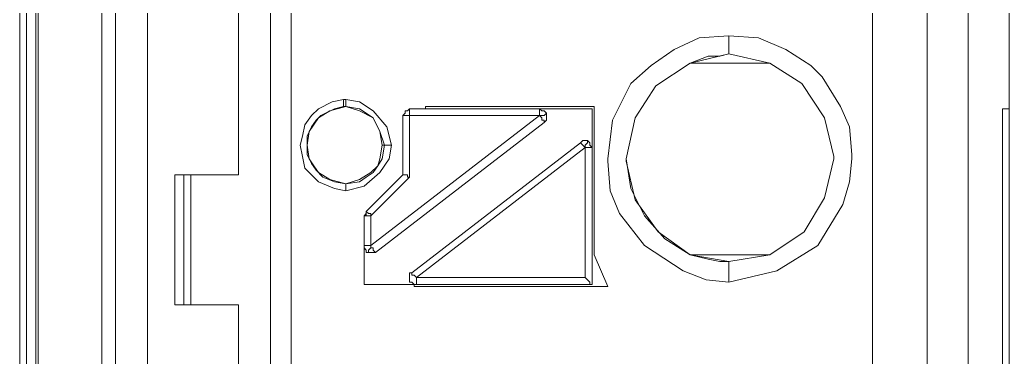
# Model space of a CAD drawing. Header units: centimetres. Extents: x -12.5 to 12.5, y -6.1 to 6.1.
# Drawn here: x -10.485 to -8.954, y 1.812 to 2.333 of the extents above; entities that cross this region are included whole.
import ezdxf

# ---------------------------------------------------------------- set-up
doc = ezdxf.new("R2010")
doc.units = ezdxf.units.CM
doc.header["$MEASUREMENT"] = 0
doc.layers.add('Camada 1', color=7, linetype='Continuous')

msp = doc.modelspace()

# ---------------------------------------------------------------- linework, layer by layer
at = {"layer": 'Camada 1', "lineweight": 9}
for points in [[(-10.48517, -3.75892), (-10.48517, -3.75892), (-10.48517, 3.74466), (-10.48517, 3.74466)], [(-10.47459, 3.72349), (-10.47459, 3.72349), (-10.47459, -3.73776), (-10.47459, -3.73776)], [(-10.45695, 3.66705), (-10.45695, 3.66705), (-10.45695, -3.68131), (-10.45695, -3.68131)], [(-10.35817, 3.66705), (-10.35817, 3.66705), (-10.35817, -3.68131), (-10.35817, -3.68131)], [(-10.337, -3.66015), (-10.337, -3.66015), (-10.337, 3.64588), (-10.337, 3.64588)], [(-10.28762, 3.64588), (-10.28762, 3.64588), (-10.28762, -3.66015), (-10.28762, -3.66015)], [(-10.1465, 2.94385), (-10.1465, 2.94385), (-10.1465, 2.09366), (-10.1465, 2.09366)], [(-10.1465, 2.94385), (-10.1465, 2.94385), (-10.1465, 2.18891), (-10.1465, 2.18891)], [(-8.95412, -0.22762), (-8.95412, -0.22762), (-8.95412, 2.94385), (-8.95412, 2.94385)], [(-8.95412, -0.22762), (-8.95412, -0.22762), (-8.95412, 2.94385), (-8.95412, 2.94385)], [(-9.16578, 2.91916), (-9.16578, 2.91916), (-9.16578, -0.21703), (-9.16578, -0.21703)], [(-10.46048, 2.44291), (-10.46048, 2.44291), (-10.46048, 1.54333), (-10.46048, 1.54333)], [(-10.09712, 2.41822), (-10.09712, 2.41822), (-10.09712, -0.21703), (-10.09712, -0.21703)], [(-10.06537, -0.21703), (-10.06537, -0.21703), (-10.06537, 2.41822), (-10.06537, 2.41822)], [(-9.08112, 2.41822), (-9.08112, 2.41822), (-9.08112, 1.9208), (-9.08112, 1.9208)], [(-9.01762, 2.41822), (-9.01762, 2.41822), (-9.01762, -0.21703), (-9.01762, -0.21703)], [(-9.01762, 2.01958), (-9.01762, 2.01958), (-9.01762, 2.41822), (-9.01762, 2.41822)], [(-9.32453, 2.26652), (-9.32453, 2.26652), (-9.448, 2.26652), (-9.448, 2.26652)], [(-9.98423, 2.19949), (-9.98423, 2.19949), (-9.9807, 2.19949), (-9.9807, 2.19949)], [(-9.88192, 2.19597), (-9.88192, 2.19597), (-9.88192, 2.19244), (-9.88192, 2.19244)], [(-9.68084, 2.19597), (-9.68084, 2.19597), (-9.88192, 2.19597), (-9.88192, 2.19597)], [(-9.59617, 2.19949), (-9.59617, 2.19949), (-9.85723, 2.19949), (-9.85723, 2.19949)], [(-9.85723, 2.19949), (-9.85723, 2.19949), (-9.85723, 2.19597), (-9.85723, 2.19597)], [(-9.85723, 2.19949), (-9.85723, 2.19949), (-9.85723, 2.19597), (-9.85723, 2.19597)], [(-9.68084, 2.19597), (-9.68084, 2.19597), (-9.5997, 2.19597), (-9.5997, 2.19597)], [(-9.5997, 2.19597), (-9.5997, 2.19597), (-9.5997, 2.13599), (-9.5997, 2.13599)], [(-9.5997, 2.19597), (-9.5997, 2.19597), (-9.5997, 1.92433), (-9.5997, 1.92433)], [(-9.59617, 1.97019), (-9.59617, 1.97019), (-9.59617, 2.19949), (-9.59617, 2.19949)], [(-8.9647, 2.19597), (-8.9647, 2.19597), (-8.95412, 2.19597), (-8.95412, 2.19597)], [(-8.9647, 1.66327), (-8.9647, 1.66327), (-8.9647, 2.19597), (-8.9647, 2.19597)], [(-10.1465, 2.18891), (-10.1465, 2.18891), (-10.1465, 2.09366), (-10.1465, 2.09366)], [(-9.68084, 2.18538), (-9.68084, 2.18538), (-9.94189, 1.9843), (-9.94189, 1.9843)], [(-9.93484, 1.97372), (-9.93484, 1.97372), (-9.67378, 2.1748), (-9.67378, 2.1748)], [(-9.93484, 1.97372), (-9.93484, 1.97372), (-9.67378, 2.1748), (-9.67378, 2.1748)], [(-9.8925, 2.18538), (-9.8925, 2.18538), (-9.8925, 2.09366), (-9.8925, 2.09366)], [(-9.88192, 2.09013), (-9.88192, 2.09013), (-9.88192, 2.18538), (-9.88192, 2.18538)], [(-9.88192, 2.18538), (-9.88192, 2.18538), (-9.68084, 2.18538), (-9.68084, 2.18538)], [(-9.92425, 2.13952), (-9.92425, 2.13952), (-9.92073, 2.13952), (-9.92073, 2.13952)], [(-9.61734, 2.14305), (-9.61734, 2.14305), (-9.87839, 1.94197), (-9.87839, 1.94197)], [(-9.87134, 1.93491), (-9.87134, 1.93491), (-9.61028, 2.13599), (-9.61028, 2.13599)], [(-9.61028, 2.13599), (-9.61028, 2.13599), (-9.61028, 1.93491), (-9.61028, 1.93491)], [(-9.5997, 2.13599), (-9.5997, 2.13599), (-9.5997, 1.92433), (-9.5997, 1.92433)], [(-9.54678, 2.11483), (-9.54678, 2.11483), (-9.54678, 2.11836), (-9.54678, 2.11836)], [(-9.22575, 2.12188), (-9.22575, 2.12188), (-9.22575, 2.11836), (-9.22575, 2.11836)], [(-10.1465, 2.09366), (-10.1465, 2.09366), (-10.24528, 2.09366), (-10.24528, 2.09366)], [(-10.24528, 1.89258), (-10.24528, 1.89258), (-10.24528, 2.09366), (-10.24528, 2.09366)], [(-10.23117, 1.89258), (-10.23117, 1.89258), (-10.23117, 2.09366), (-10.23117, 2.09366)], [(-10.22059, 1.89258), (-10.22059, 1.89258), (-10.22059, 2.09366), (-10.22059, 2.09366)], [(-9.8925, 2.09366), (-9.8925, 2.09366), (-9.94895, 2.03722), (-9.94895, 2.03722)], [(-9.94189, 2.03016), (-9.94189, 2.03016), (-9.88192, 2.09013), (-9.88192, 2.09013)], [(-9.95248, 2.03016), (-9.95248, 2.03016), (-9.95248, 1.9843), (-9.95248, 1.9843)], [(-9.94189, 1.9843), (-9.94189, 1.9843), (-9.94189, 2.03016), (-9.94189, 2.03016)], [(-9.95248, 1.92433), (-9.95248, 1.92433), (-9.95248, 1.9843), (-9.95248, 1.9843)], [(-9.575, 1.9208), (-9.575, 1.9208), (-9.59617, 1.97019), (-9.59617, 1.97019)], [(-9.448, 1.97019), (-9.448, 1.97019), (-9.32453, 1.97019), (-9.32453, 1.97019)], [(-9.88192, 1.93138), (-9.88192, 1.93138), (-9.88192, 1.93491), (-9.88192, 1.93491)], [(-9.61028, 1.93491), (-9.61028, 1.93491), (-9.87134, 1.93491), (-9.87134, 1.93491)], [(-9.87134, 1.92433), (-9.87134, 1.92433), (-9.95248, 1.92433), (-9.95248, 1.92433)], [(-9.87487, 1.92433), (-9.87487, 1.92433), (-9.87487, 1.9208), (-9.87487, 1.9208)], [(-9.87487, 1.92433), (-9.87487, 1.92433), (-9.87487, 1.9208), (-9.87487, 1.9208)], [(-9.87487, 1.9208), (-9.87487, 1.9208), (-9.575, 1.9208), (-9.575, 1.9208)], [(-9.5997, 1.92433), (-9.5997, 1.92433), (-9.87134, 1.92433), (-9.87134, 1.92433)], [(-9.08112, 1.9208), (-9.08112, 1.9208), (-9.08112, 1.41986), (-9.08112, 1.41986)], [(-9.01762, 1.51863), (-9.01762, 1.51863), (-9.01762, 1.9208), (-9.01762, 1.9208)], [(-10.1465, 1.89258), (-10.1465, 1.89258), (-10.24528, 1.89258), (-10.24528, 1.89258)], [(-10.1465, 1.89258), (-10.1465, 1.89258), (-10.1465, -0.22762), (-10.1465, -0.22762)], [(-10.1465, 1.89258), (-10.1465, 1.89258), (-10.1465, 1.80438), (-10.1465, 1.80438)]]:
    msp.add_open_spline(points, degree=3, dxfattribs=at)
for points, knots in [([(-9.38803, 2.30885), (-9.38803, 2.30885), (-9.43389, 2.30533), (-9.43389, 2.30533), (-9.43389, 2.30533), (-9.4727, 2.28769), (-9.4727, 2.28769), (-9.4727, 2.28769), (-9.50798, 2.26299), (-9.50798, 2.26299), (-9.50798, 2.26299), (-9.53973, 2.23477), (-9.53973, 2.23477), (-9.53973, 2.23477), (-9.56795, 2.17833), (-9.56795, 2.17833), (-9.56795, 2.17833), (-9.575, 2.11836), (-9.575, 2.11836)], [0, 0, 0, 0, 0.1666667, 0.1666667, 0.1666667, 0.3333333, 0.3333333, 0.3333333, 0.5, 0.5, 0.5, 0.6666667, 0.6666667, 0.6666667, 0.8333333, 0.8333333, 0.8333333, 1, 1, 1, 1]), ([(-9.19753, 2.12541), (-9.19753, 2.12541), (-9.20106, 2.16774), (-9.20106, 2.16774), (-9.20106, 2.16774), (-9.21517, 2.19949), (-9.21517, 2.19949), (-9.21517, 2.19949), (-9.24339, 2.24535), (-9.24339, 2.24535), (-9.24339, 2.24535), (-9.26103, 2.26299), (-9.26103, 2.26299), (-9.26103, 2.26299), (-9.29984, 2.28769), (-9.29984, 2.28769), (-9.29984, 2.28769), (-9.34217, 2.30533), (-9.34217, 2.30533), (-9.34217, 2.30533), (-9.38803, 2.30885), (-9.38803, 2.30885)], [0, 0, 0, 0, 0.1428571, 0.1428571, 0.1428571, 0.2857143, 0.2857143, 0.2857143, 0.4285714, 0.4285714, 0.4285714, 0.5714286, 0.5714286, 0.5714286, 0.7142857, 0.7142857, 0.7142857, 0.8571429, 0.8571429, 0.8571429, 1, 1, 1, 1]), ([(-9.38803, 2.30885), (-9.38803, 2.30885), (-9.38803, 2.30533), (-9.38803, 2.30533), (-9.38803, 2.30533), (-9.38803, 2.29827), (-9.38803, 2.29827), (-9.38803, 2.29827), (-9.38803, 2.29122), (-9.38803, 2.29122), (-9.38803, 2.29122), (-9.38803, 2.28769), (-9.38803, 2.28769), (-9.38803, 2.28769), (-9.38803, 2.28416), (-9.38803, 2.28416), (-9.38803, 2.28416), (-9.38803, 2.28063), (-9.38803, 2.28063)], [0, 0, 0, 0, 0.1666667, 0.1666667, 0.1666667, 0.3333333, 0.3333333, 0.3333333, 0.5, 0.5, 0.5, 0.6666667, 0.6666667, 0.6666667, 0.8333333, 0.8333333, 0.8333333, 1, 1, 1, 1]), ([(-9.54678, 2.11836), (-9.54678, 2.11836), (-9.53267, 2.18186), (-9.53267, 2.18186), (-9.53267, 2.18186), (-9.50092, 2.23124), (-9.50092, 2.23124), (-9.50092, 2.23124), (-9.448, 2.26652), (-9.448, 2.26652), (-9.448, 2.26652), (-9.38803, 2.28063), (-9.38803, 2.28063)], [0, 0, 0, 0, 0.25, 0.25, 0.25, 0.5, 0.5, 0.5, 0.75, 0.75, 0.75, 1, 1, 1, 1]), ([(-9.38803, 2.28063), (-9.38803, 2.28063), (-9.40214, 2.27711), (-9.40214, 2.27711), (-9.40214, 2.27711), (-9.41978, 2.27711), (-9.41978, 2.27711), (-9.41978, 2.27711), (-9.448, 2.26652), (-9.448, 2.26652)], [0, 0, 0, 0, 0.3333333, 0.3333333, 0.3333333, 0.6666667, 0.6666667, 0.6666667, 1, 1, 1, 1]), ([(-9.38803, 2.28063), (-9.38803, 2.28063), (-9.32453, 2.26652), (-9.32453, 2.26652), (-9.32453, 2.26652), (-9.27514, 2.23477), (-9.27514, 2.23477), (-9.27514, 2.23477), (-9.23987, 2.18186), (-9.23987, 2.18186), (-9.23987, 2.18186), (-9.22575, 2.12188), (-9.22575, 2.12188)], [0, 0, 0, 0, 0.25, 0.25, 0.25, 0.5, 0.5, 0.5, 0.75, 0.75, 0.75, 1, 1, 1, 1]), ([(-9.98423, 2.21008), (-9.98423, 2.21008), (-10.00187, 2.20655), (-10.00187, 2.20655), (-10.00187, 2.20655), (-10.02303, 2.19597), (-10.02303, 2.19597), (-10.02303, 2.19597), (-10.03362, 2.18538), (-10.03362, 2.18538), (-10.03362, 2.18538), (-10.0442, 2.17127), (-10.0442, 2.17127), (-10.0442, 2.17127), (-10.04773, 2.15363), (-10.04773, 2.15363), (-10.04773, 2.15363), (-10.05125, 2.13952), (-10.05125, 2.13952), (-10.05125, 2.13952), (-10.04773, 2.12188), (-10.04773, 2.12188), (-10.04773, 2.12188), (-10.0442, 2.10424), (-10.0442, 2.10424), (-10.0442, 2.10424), (-10.03362, 2.09366), (-10.03362, 2.09366), (-10.03362, 2.09366), (-10.02303, 2.08308), (-10.02303, 2.08308), (-10.02303, 2.08308), (-9.99834, 2.07249), (-9.99834, 2.07249), (-9.99834, 2.07249), (-9.9807, 2.06897), (-9.9807, 2.06897)], [0, 0, 0, 0, 0.0833333, 0.0833333, 0.0833333, 0.1666667, 0.1666667, 0.1666667, 0.25, 0.25, 0.25, 0.3333333, 0.3333333, 0.3333333, 0.4166667, 0.4166667, 0.4166667, 0.5, 0.5, 0.5, 0.5833333, 0.5833333, 0.5833333, 0.6666667, 0.6666667, 0.6666667, 0.75, 0.75, 0.75, 0.8333333, 0.8333333, 0.8333333, 0.9166667, 0.9166667, 0.9166667, 1, 1, 1, 1]), ([(-9.98423, 2.19949), (-9.98423, 2.19949), (-9.98423, 2.19949), (-9.98423, 2.19949), (-9.98423, 2.19949), (-9.98423, 2.20302), (-9.98423, 2.20302), (-9.98423, 2.20302), (-9.98423, 2.20655), (-9.98423, 2.20655), (-9.98423, 2.20655), (-9.98423, 2.21008), (-9.98423, 2.21008)], [0, 0, 0, 0, 0.25, 0.25, 0.25, 0.5, 0.5, 0.5, 0.75, 0.75, 0.75, 1, 1, 1, 1]), ([(-9.9807, 2.21008), (-9.9807, 2.21008), (-9.9807, 2.21008), (-9.9807, 2.21008), (-9.9807, 2.21008), (-9.98423, 2.21008), (-9.98423, 2.21008)], [0, 0, 0, 0, 0.5, 0.5, 0.5, 1, 1, 1, 1]), ([(-9.91014, 2.13952), (-9.91014, 2.13952), (-9.9172, 2.16774), (-9.9172, 2.16774), (-9.9172, 2.16774), (-9.93837, 2.19244), (-9.93837, 2.19244), (-9.93837, 2.19244), (-9.95953, 2.20655), (-9.95953, 2.20655), (-9.95953, 2.20655), (-9.9807, 2.21008), (-9.9807, 2.21008)], [0, 0, 0, 0, 0.25, 0.25, 0.25, 0.5, 0.5, 0.5, 0.75, 0.75, 0.75, 1, 1, 1, 1]), ([(-9.9807, 2.21008), (-9.9807, 2.21008), (-9.9807, 2.20655), (-9.9807, 2.20655), (-9.9807, 2.20655), (-9.9807, 2.20302), (-9.9807, 2.20302), (-9.9807, 2.20302), (-9.9807, 2.19949), (-9.9807, 2.19949)], [0, 0, 0, 0, 0.3333333, 0.3333333, 0.3333333, 0.6666667, 0.6666667, 0.6666667, 1, 1, 1, 1]), ([(-10.04067, 2.13952), (-10.04067, 2.13952), (-10.04067, 2.15363), (-10.04067, 2.15363), (-10.04067, 2.15363), (-10.03362, 2.16774), (-10.03362, 2.16774), (-10.03362, 2.16774), (-10.02656, 2.17833), (-10.02656, 2.17833), (-10.02656, 2.17833), (-10.0195, 2.18538), (-10.0195, 2.18538), (-10.0195, 2.18538), (-9.99834, 2.19597), (-9.99834, 2.19597), (-9.99834, 2.19597), (-9.98423, 2.19949), (-9.98423, 2.19949)], [0, 0, 0, 0, 0.1666667, 0.1666667, 0.1666667, 0.3333333, 0.3333333, 0.3333333, 0.5, 0.5, 0.5, 0.6666667, 0.6666667, 0.6666667, 0.8333333, 0.8333333, 0.8333333, 1, 1, 1, 1]), ([(-9.9807, 2.19949), (-9.9807, 2.19949), (-10.00539, 2.19244), (-10.00539, 2.19244), (-10.00539, 2.19244), (-10.02303, 2.18186), (-10.02303, 2.18186), (-10.02303, 2.18186), (-10.03714, 2.16069), (-10.03714, 2.16069), (-10.03714, 2.16069), (-10.04067, 2.13952), (-10.04067, 2.13952)], [0, 0, 0, 0, 0.25, 0.25, 0.25, 0.5, 0.5, 0.5, 0.75, 0.75, 0.75, 1, 1, 1, 1]), ([(-9.9807, 2.19949), (-9.9807, 2.19949), (-9.95953, 2.19597), (-9.95953, 2.19597), (-9.95953, 2.19597), (-9.93837, 2.18186), (-9.93837, 2.18186), (-9.93837, 2.18186), (-9.92778, 2.16069), (-9.92778, 2.16069), (-9.92778, 2.16069), (-9.92073, 2.13952), (-9.92073, 2.13952)], [0, 0, 0, 0, 0.25, 0.25, 0.25, 0.5, 0.5, 0.5, 0.75, 0.75, 0.75, 1, 1, 1, 1]), ([(-9.92425, 2.13952), (-9.92425, 2.13952), (-9.92778, 2.16069), (-9.92778, 2.16069), (-9.92778, 2.16069), (-9.93837, 2.18186), (-9.93837, 2.18186), (-9.93837, 2.18186), (-9.95953, 2.19244), (-9.95953, 2.19244), (-9.95953, 2.19244), (-9.9807, 2.19949), (-9.9807, 2.19949)], [0, 0, 0, 0, 0.25, 0.25, 0.25, 0.5, 0.5, 0.5, 0.75, 0.75, 0.75, 1, 1, 1, 1]), ([(-9.8925, 2.18538), (-9.8925, 2.18538), (-9.88898, 2.18891), (-9.88898, 2.18891), (-9.88898, 2.18891), (-9.88898, 2.19244), (-9.88898, 2.19244), (-9.88898, 2.19244), (-9.88545, 2.19244), (-9.88545, 2.19244), (-9.88545, 2.19244), (-9.88192, 2.19597), (-9.88192, 2.19597)], [0, 0, 0, 0, 0.25, 0.25, 0.25, 0.5, 0.5, 0.5, 0.75, 0.75, 0.75, 1, 1, 1, 1]), ([(-9.88192, 2.19244), (-9.88192, 2.19244), (-9.88192, 2.18891), (-9.88192, 2.18891), (-9.88192, 2.18891), (-9.88192, 2.18538), (-9.88192, 2.18538)], [0, 0, 0, 0, 0.5, 0.5, 0.5, 1, 1, 1, 1]), ([(-9.68084, 2.18538), (-9.68084, 2.18538), (-9.68084, 2.18891), (-9.68084, 2.18891), (-9.68084, 2.18891), (-9.68084, 2.19244), (-9.68084, 2.19244), (-9.68084, 2.19244), (-9.68084, 2.19597), (-9.68084, 2.19597)], [0, 0, 0, 0, 0.3333333, 0.3333333, 0.3333333, 0.6666667, 0.6666667, 0.6666667, 1, 1, 1, 1]), ([(-9.68084, 2.19597), (-9.68084, 2.19597), (-9.67731, 2.19244), (-9.67731, 2.19244), (-9.67731, 2.19244), (-9.67378, 2.19244), (-9.67378, 2.19244), (-9.67378, 2.19244), (-9.67025, 2.18891), (-9.67025, 2.18891)], [0, 0, 0, 0, 0.3333333, 0.3333333, 0.3333333, 0.6666667, 0.6666667, 0.6666667, 1, 1, 1, 1]), ([(-9.8925, 2.18538), (-9.8925, 2.18538), (-9.88898, 2.18538), (-9.88898, 2.18538), (-9.88898, 2.18538), (-9.88545, 2.18538), (-9.88545, 2.18538), (-9.88545, 2.18538), (-9.88192, 2.18538), (-9.88192, 2.18538)], [0, 0, 0, 0, 0.3333333, 0.3333333, 0.3333333, 0.6666667, 0.6666667, 0.6666667, 1, 1, 1, 1]), ([(-9.67025, 2.18891), (-9.67025, 2.18891), (-9.67025, 2.18891), (-9.67025, 2.18891), (-9.67025, 2.18891), (-9.67378, 2.18538), (-9.67378, 2.18538), (-9.67378, 2.18538), (-9.67731, 2.18538), (-9.67731, 2.18538), (-9.67731, 2.18538), (-9.68084, 2.18538), (-9.68084, 2.18538)], [0, 0, 0, 0, 0.25, 0.25, 0.25, 0.5, 0.5, 0.5, 0.75, 0.75, 0.75, 1, 1, 1, 1]), ([(-9.68084, 2.18538), (-9.68084, 2.18538), (-9.67731, 2.18186), (-9.67731, 2.18186), (-9.67731, 2.18186), (-9.67731, 2.17833), (-9.67731, 2.17833), (-9.67731, 2.17833), (-9.67378, 2.17833), (-9.67378, 2.17833), (-9.67378, 2.17833), (-9.67378, 2.1748), (-9.67378, 2.1748)], [0, 0, 0, 0, 0.25, 0.25, 0.25, 0.5, 0.5, 0.5, 0.75, 0.75, 0.75, 1, 1, 1, 1]), ([(-9.67025, 2.18891), (-9.67025, 2.18891), (-9.67025, 2.18538), (-9.67025, 2.18538), (-9.67025, 2.18538), (-9.67025, 2.18186), (-9.67025, 2.18186), (-9.67025, 2.18186), (-9.67025, 2.17833), (-9.67025, 2.17833), (-9.67025, 2.17833), (-9.67378, 2.1748), (-9.67378, 2.1748)], [0, 0, 0, 0, 0.25, 0.25, 0.25, 0.5, 0.5, 0.5, 0.75, 0.75, 0.75, 1, 1, 1, 1]), ([(-9.61734, 2.14305), (-9.61734, 2.14305), (-9.61381, 2.14658), (-9.61381, 2.14658), (-9.61381, 2.14658), (-9.61028, 2.14658), (-9.61028, 2.14658), (-9.61028, 2.14658), (-9.60675, 2.14658), (-9.60675, 2.14658)], [0, 0, 0, 0, 0.3333333, 0.3333333, 0.3333333, 0.6666667, 0.6666667, 0.6666667, 1, 1, 1, 1]), ([(-9.60675, 2.14658), (-9.60675, 2.14658), (-9.60675, 2.14658), (-9.60675, 2.14658), (-9.60675, 2.14658), (-9.60675, 2.14305), (-9.60675, 2.14305), (-9.60675, 2.14305), (-9.61028, 2.13952), (-9.61028, 2.13952), (-9.61028, 2.13952), (-9.61028, 2.13599), (-9.61028, 2.13599)], [0, 0, 0, 0, 0.25, 0.25, 0.25, 0.5, 0.5, 0.5, 0.75, 0.75, 0.75, 1, 1, 1, 1]), ([(-9.5997, 2.13599), (-9.5997, 2.13599), (-9.60323, 2.13952), (-9.60323, 2.13952), (-9.60323, 2.13952), (-9.60323, 2.14305), (-9.60323, 2.14305), (-9.60323, 2.14305), (-9.60675, 2.14658), (-9.60675, 2.14658), (-9.60675, 2.14658), (-9.61028, 2.14658), (-9.61028, 2.14658)], [0, 0, 0, 0, 0.25, 0.25, 0.25, 0.5, 0.5, 0.5, 0.75, 0.75, 0.75, 1, 1, 1, 1]), ([(-9.60675, 2.14658), (-9.60675, 2.14658), (-9.60323, 2.14305), (-9.60323, 2.14305), (-9.60323, 2.14305), (-9.60323, 2.13952), (-9.60323, 2.13952), (-9.60323, 2.13952), (-9.5997, 2.13599), (-9.5997, 2.13599)], [0, 0, 0, 0, 0.3333333, 0.3333333, 0.3333333, 0.6666667, 0.6666667, 0.6666667, 1, 1, 1, 1]), ([(-9.9807, 2.07955), (-9.9807, 2.07955), (-9.99834, 2.08308), (-9.99834, 2.08308), (-9.99834, 2.08308), (-10.01598, 2.09013), (-10.01598, 2.09013), (-10.01598, 2.09013), (-10.02656, 2.10072), (-10.02656, 2.10072), (-10.02656, 2.10072), (-10.03362, 2.1113), (-10.03362, 2.1113), (-10.03362, 2.1113), (-10.04067, 2.12541), (-10.04067, 2.12541), (-10.04067, 2.12541), (-10.04067, 2.13952), (-10.04067, 2.13952)], [0, 0, 0, 0, 0.1666667, 0.1666667, 0.1666667, 0.3333333, 0.3333333, 0.3333333, 0.5, 0.5, 0.5, 0.6666667, 0.6666667, 0.6666667, 0.8333333, 0.8333333, 0.8333333, 1, 1, 1, 1]), ([(-10.04067, 2.13952), (-10.04067, 2.13952), (-10.03714, 2.11836), (-10.03714, 2.11836), (-10.03714, 2.11836), (-10.03009, 2.10777), (-10.03009, 2.10777), (-10.03009, 2.10777), (-10.02303, 2.09719), (-10.02303, 2.09719), (-10.02303, 2.09719), (-10.00539, 2.0866), (-10.00539, 2.0866), (-10.00539, 2.0866), (-9.9807, 2.07955), (-9.9807, 2.07955), (-9.9807, 2.07955), (-9.95953, 2.0866), (-9.95953, 2.0866), (-9.95953, 2.0866), (-9.94189, 2.09719), (-9.94189, 2.09719), (-9.94189, 2.09719), (-9.93131, 2.10777), (-9.93131, 2.10777), (-9.93131, 2.10777), (-9.92778, 2.11836), (-9.92778, 2.11836), (-9.92778, 2.11836), (-9.92425, 2.13952), (-9.92425, 2.13952)], [0, 0, 0, 0, 0.1, 0.1, 0.1, 0.2, 0.2, 0.2, 0.3, 0.3, 0.3, 0.4, 0.4, 0.4, 0.5, 0.5, 0.5, 0.6, 0.6, 0.6, 0.7, 0.7, 0.7, 0.8, 0.8, 0.8, 0.9, 0.9, 0.9, 1, 1, 1, 1]), ([(-9.9807, 2.06897), (-9.9807, 2.06897), (-9.95248, 2.07602), (-9.95248, 2.07602), (-9.95248, 2.07602), (-9.92778, 2.09719), (-9.92778, 2.09719), (-9.92778, 2.09719), (-9.91367, 2.11836), (-9.91367, 2.11836), (-9.91367, 2.11836), (-9.91014, 2.13952), (-9.91014, 2.13952)], [0, 0, 0, 0, 0.25, 0.25, 0.25, 0.5, 0.5, 0.5, 0.75, 0.75, 0.75, 1, 1, 1, 1]), ([(-9.92073, 2.13952), (-9.92073, 2.13952), (-9.92425, 2.11836), (-9.92425, 2.11836), (-9.92425, 2.11836), (-9.93131, 2.10777), (-9.93131, 2.10777), (-9.93131, 2.10777), (-9.93837, 2.09719), (-9.93837, 2.09719), (-9.93837, 2.09719), (-9.94895, 2.09013), (-9.94895, 2.09013), (-9.94895, 2.09013), (-9.95953, 2.08308), (-9.95953, 2.08308), (-9.95953, 2.08308), (-9.9807, 2.07955), (-9.9807, 2.07955)], [0, 0, 0, 0, 0.1666667, 0.1666667, 0.1666667, 0.3333333, 0.3333333, 0.3333333, 0.5, 0.5, 0.5, 0.6666667, 0.6666667, 0.6666667, 0.8333333, 0.8333333, 0.8333333, 1, 1, 1, 1]), ([(-9.92073, 2.13952), (-9.92073, 2.13952), (-9.92073, 2.13952), (-9.92073, 2.13952), (-9.92073, 2.13952), (-9.9172, 2.13952), (-9.9172, 2.13952), (-9.9172, 2.13952), (-9.91367, 2.13952), (-9.91367, 2.13952), (-9.91367, 2.13952), (-9.91014, 2.13952), (-9.91014, 2.13952)], [0, 0, 0, 0, 0.25, 0.25, 0.25, 0.5, 0.5, 0.5, 0.75, 0.75, 0.75, 1, 1, 1, 1]), ([(-9.61734, 2.14305), (-9.61734, 2.14305), (-9.61734, 2.14305), (-9.61734, 2.14305), (-9.61734, 2.14305), (-9.61381, 2.13952), (-9.61381, 2.13952), (-9.61381, 2.13952), (-9.61028, 2.13599), (-9.61028, 2.13599)], [0, 0, 0, 0, 0.3333333, 0.3333333, 0.3333333, 0.6666667, 0.6666667, 0.6666667, 1, 1, 1, 1]), ([(-9.5997, 2.13599), (-9.5997, 2.13599), (-9.60323, 2.13599), (-9.60323, 2.13599), (-9.60323, 2.13599), (-9.60675, 2.13599), (-9.60675, 2.13599), (-9.60675, 2.13599), (-9.61028, 2.13599), (-9.61028, 2.13599)], [0, 0, 0, 0, 0.3333333, 0.3333333, 0.3333333, 0.6666667, 0.6666667, 0.6666667, 1, 1, 1, 1]), ([(-9.575, 2.11836), (-9.575, 2.11836), (-9.575, 2.11836), (-9.575, 2.11836), (-9.575, 2.11836), (-9.575, 2.11483), (-9.575, 2.11483)], [0, 0, 0, 0, 0.5, 0.5, 0.5, 1, 1, 1, 1]), ([(-9.575, 2.11483), (-9.575, 2.11483), (-9.57148, 2.06897), (-9.57148, 2.06897), (-9.57148, 2.06897), (-9.55737, 2.03369), (-9.55737, 2.03369), (-9.55737, 2.03369), (-9.51856, 1.9843), (-9.51856, 1.9843), (-9.51856, 1.9843), (-9.45859, 1.94549), (-9.45859, 1.94549), (-9.45859, 1.94549), (-9.42331, 1.93138), (-9.42331, 1.93138), (-9.42331, 1.93138), (-9.38803, 1.92785), (-9.38803, 1.92785)], [0, 0, 0, 0, 0.1666667, 0.1666667, 0.1666667, 0.3333333, 0.3333333, 0.3333333, 0.5, 0.5, 0.5, 0.6666667, 0.6666667, 0.6666667, 0.8333333, 0.8333333, 0.8333333, 1, 1, 1, 1]), ([(-9.54678, 2.11836), (-9.54678, 2.11836), (-9.53973, 2.07249), (-9.53973, 2.07249), (-9.53973, 2.07249), (-9.51856, 2.03016), (-9.51856, 2.03016), (-9.51856, 2.03016), (-9.48681, 1.99488), (-9.48681, 1.99488), (-9.48681, 1.99488), (-9.448, 1.97019), (-9.448, 1.97019)], [0, 0, 0, 0, 0.25, 0.25, 0.25, 0.5, 0.5, 0.5, 0.75, 0.75, 0.75, 1, 1, 1, 1]), ([(-9.38803, 1.95961), (-9.38803, 1.95961), (-9.448, 1.97019), (-9.448, 1.97019), (-9.448, 1.97019), (-9.49739, 2.00547), (-9.49739, 2.00547), (-9.49739, 2.00547), (-9.53267, 2.05486), (-9.53267, 2.05486), (-9.53267, 2.05486), (-9.54678, 2.11483), (-9.54678, 2.11483)], [0, 0, 0, 0, 0.25, 0.25, 0.25, 0.5, 0.5, 0.5, 0.75, 0.75, 0.75, 1, 1, 1, 1]), ([(-9.38803, 1.92785), (-9.38803, 1.92785), (-9.31395, 1.94549), (-9.31395, 1.94549), (-9.31395, 1.94549), (-9.25045, 1.9843), (-9.25045, 1.9843), (-9.25045, 1.9843), (-9.21164, 2.0478), (-9.21164, 2.0478), (-9.21164, 2.0478), (-9.20106, 2.08308), (-9.20106, 2.08308), (-9.20106, 2.08308), (-9.19753, 2.11836), (-9.19753, 2.11836)], [0, 0, 0, 0, 0.2, 0.2, 0.2, 0.4, 0.4, 0.4, 0.6, 0.6, 0.6, 0.8, 0.8, 0.8, 1, 1, 1, 1]), ([(-9.22575, 2.11836), (-9.22575, 2.11836), (-9.23987, 2.05838), (-9.23987, 2.05838), (-9.23987, 2.05838), (-9.27162, 2.00547), (-9.27162, 2.00547), (-9.27162, 2.00547), (-9.32453, 1.97019), (-9.32453, 1.97019), (-9.32453, 1.97019), (-9.38803, 1.95961), (-9.38803, 1.95961)], [0, 0, 0, 0, 0.25, 0.25, 0.25, 0.5, 0.5, 0.5, 0.75, 0.75, 0.75, 1, 1, 1, 1]), ([(-9.19753, 2.11836), (-9.19753, 2.11836), (-9.19753, 2.12188), (-9.19753, 2.12188), (-9.19753, 2.12188), (-9.19753, 2.12541), (-9.19753, 2.12541)], [0, 0, 0, 0, 0.5, 0.5, 0.5, 1, 1, 1, 1]), ([(-9.8925, 2.09366), (-9.8925, 2.09366), (-9.8925, 2.09366), (-9.8925, 2.09366), (-9.8925, 2.09366), (-9.88898, 2.09366), (-9.88898, 2.09366), (-9.88898, 2.09366), (-9.88545, 2.09366), (-9.88545, 2.09366), (-9.88545, 2.09366), (-9.88545, 2.09013), (-9.88545, 2.09013), (-9.88545, 2.09013), (-9.88192, 2.09013), (-9.88192, 2.09013)], [0, 0, 0, 0, 0.2, 0.2, 0.2, 0.4, 0.4, 0.4, 0.6, 0.6, 0.6, 0.8, 0.8, 0.8, 1, 1, 1, 1]), ([(-9.9807, 2.07955), (-9.9807, 2.07955), (-9.9807, 2.07955), (-9.9807, 2.07955), (-9.9807, 2.07955), (-9.9807, 2.07602), (-9.9807, 2.07602), (-9.9807, 2.07602), (-9.9807, 2.07249), (-9.9807, 2.07249), (-9.9807, 2.07249), (-9.9807, 2.06897), (-9.9807, 2.06897)], [0, 0, 0, 0, 0.25, 0.25, 0.25, 0.5, 0.5, 0.5, 0.75, 0.75, 0.75, 1, 1, 1, 1]), ([(-9.95248, 2.03016), (-9.95248, 2.03016), (-9.94895, 2.03369), (-9.94895, 2.03369), (-9.94895, 2.03369), (-9.94895, 2.03722), (-9.94895, 2.03722)], [0, 0, 0, 0, 0.5, 0.5, 0.5, 1, 1, 1, 1]), ([(-9.94189, 2.03016), (-9.94189, 2.03016), (-9.94189, 2.03369), (-9.94189, 2.03369), (-9.94189, 2.03369), (-9.94542, 2.03369), (-9.94542, 2.03369), (-9.94542, 2.03369), (-9.94895, 2.03722), (-9.94895, 2.03722)], [0, 0, 0, 0, 0.3333333, 0.3333333, 0.3333333, 0.6666667, 0.6666667, 0.6666667, 1, 1, 1, 1]), ([(-9.94895, 2.03722), (-9.94895, 2.03722), (-9.94895, 2.03369), (-9.94895, 2.03369), (-9.94895, 2.03369), (-9.94895, 2.03016), (-9.94895, 2.03016)], [0, 0, 0, 0, 0.5, 0.5, 0.5, 1, 1, 1, 1]), ([(-9.94895, 2.03016), (-9.94895, 2.03016), (-9.94895, 2.03016), (-9.94895, 2.03016), (-9.94895, 2.03016), (-9.95248, 2.03016), (-9.95248, 2.03016)], [0, 0, 0, 0, 0.5, 0.5, 0.5, 1, 1, 1, 1]), ([(-9.94189, 2.03016), (-9.94189, 2.03016), (-9.94542, 2.03016), (-9.94542, 2.03016), (-9.94542, 2.03016), (-9.94895, 2.03016), (-9.94895, 2.03016)], [0, 0, 0, 0, 0.5, 0.5, 0.5, 1, 1, 1, 1]), ([(-9.01762, 2.01958), (-9.01762, 2.01958), (-9.01762, 1.96313), (-9.01762, 1.96313), (-9.01762, 1.96313), (-9.01762, 1.9208), (-9.01762, 1.9208)], [0, 0, 0, 0, 0.5, 0.5, 0.5, 1, 1, 1, 1]), ([(-9.95248, 1.9843), (-9.95248, 1.9843), (-9.94895, 1.9843), (-9.94895, 1.9843), (-9.94895, 1.9843), (-9.94542, 1.9843), (-9.94542, 1.9843), (-9.94542, 1.9843), (-9.94189, 1.9843), (-9.94189, 1.9843)], [0, 0, 0, 0, 0.3333333, 0.3333333, 0.3333333, 0.6666667, 0.6666667, 0.6666667, 1, 1, 1, 1]), ([(-9.94542, 1.97372), (-9.94542, 1.97372), (-9.94895, 1.97372), (-9.94895, 1.97372), (-9.94895, 1.97372), (-9.94895, 1.97724), (-9.94895, 1.97724), (-9.94895, 1.97724), (-9.95248, 1.98077), (-9.95248, 1.98077), (-9.95248, 1.98077), (-9.95248, 1.9843), (-9.95248, 1.9843)], [0, 0, 0, 0, 0.25, 0.25, 0.25, 0.5, 0.5, 0.5, 0.75, 0.75, 0.75, 1, 1, 1, 1]), ([(-9.94542, 1.97372), (-9.94542, 1.97372), (-9.94542, 1.97372), (-9.94542, 1.97372), (-9.94542, 1.97372), (-9.94542, 1.97724), (-9.94542, 1.97724), (-9.94542, 1.97724), (-9.94189, 1.98077), (-9.94189, 1.98077), (-9.94189, 1.98077), (-9.94189, 1.9843), (-9.94189, 1.9843)], [0, 0, 0, 0, 0.25, 0.25, 0.25, 0.5, 0.5, 0.5, 0.75, 0.75, 0.75, 1, 1, 1, 1]), ([(-9.93484, 1.97372), (-9.93484, 1.97372), (-9.93484, 1.97372), (-9.93484, 1.97372), (-9.93484, 1.97372), (-9.93837, 1.97724), (-9.93837, 1.97724), (-9.93837, 1.97724), (-9.93837, 1.98077), (-9.93837, 1.98077), (-9.93837, 1.98077), (-9.94189, 1.98077), (-9.94189, 1.98077), (-9.94189, 1.98077), (-9.94189, 1.9843), (-9.94189, 1.9843)], [0, 0, 0, 0, 0.2, 0.2, 0.2, 0.4, 0.4, 0.4, 0.6, 0.6, 0.6, 0.8, 0.8, 0.8, 1, 1, 1, 1]), ([(-9.93484, 1.97372), (-9.93484, 1.97372), (-9.93837, 1.97372), (-9.93837, 1.97372), (-9.93837, 1.97372), (-9.94189, 1.97372), (-9.94189, 1.97372), (-9.94189, 1.97372), (-9.94542, 1.97372), (-9.94542, 1.97372)], [0, 0, 0, 0, 0.3333333, 0.3333333, 0.3333333, 0.6666667, 0.6666667, 0.6666667, 1, 1, 1, 1]), ([(-9.94189, 1.97372), (-9.94189, 1.97372), (-9.94189, 1.97372), (-9.94189, 1.97372), (-9.94189, 1.97372), (-9.93837, 1.97372), (-9.93837, 1.97372), (-9.93837, 1.97372), (-9.93484, 1.97372), (-9.93484, 1.97372)], [0, 0, 0, 0, 0.3333333, 0.3333333, 0.3333333, 0.6666667, 0.6666667, 0.6666667, 1, 1, 1, 1]), ([(-9.448, 1.97019), (-9.448, 1.97019), (-9.41978, 1.96313), (-9.41978, 1.96313), (-9.41978, 1.96313), (-9.40214, 1.95961), (-9.40214, 1.95961), (-9.40214, 1.95961), (-9.38803, 1.95961), (-9.38803, 1.95961)], [0, 0, 0, 0, 0.3333333, 0.3333333, 0.3333333, 0.6666667, 0.6666667, 0.6666667, 1, 1, 1, 1]), ([(-9.38803, 1.92785), (-9.38803, 1.92785), (-9.38803, 1.93491), (-9.38803, 1.93491), (-9.38803, 1.93491), (-9.38803, 1.94197), (-9.38803, 1.94197), (-9.38803, 1.94197), (-9.38803, 1.94549), (-9.38803, 1.94549), (-9.38803, 1.94549), (-9.38803, 1.94902), (-9.38803, 1.94902), (-9.38803, 1.94902), (-9.38803, 1.95608), (-9.38803, 1.95608), (-9.38803, 1.95608), (-9.38803, 1.95961), (-9.38803, 1.95961)], [0, 0, 0, 0, 0.1666667, 0.1666667, 0.1666667, 0.3333333, 0.3333333, 0.3333333, 0.5, 0.5, 0.5, 0.6666667, 0.6666667, 0.6666667, 0.8333333, 0.8333333, 0.8333333, 1, 1, 1, 1]), ([(-9.87839, 1.94197), (-9.87839, 1.94197), (-9.88192, 1.94197), (-9.88192, 1.94197), (-9.88192, 1.94197), (-9.88192, 1.93844), (-9.88192, 1.93844), (-9.88192, 1.93844), (-9.88192, 1.93491), (-9.88192, 1.93491)], [0, 0, 0, 0, 0.3333333, 0.3333333, 0.3333333, 0.6666667, 0.6666667, 0.6666667, 1, 1, 1, 1]), ([(-9.87134, 1.92433), (-9.87134, 1.92433), (-9.87487, 1.92433), (-9.87487, 1.92433), (-9.87487, 1.92433), (-9.87839, 1.92785), (-9.87839, 1.92785), (-9.87839, 1.92785), (-9.88192, 1.92785), (-9.88192, 1.92785), (-9.88192, 1.92785), (-9.88192, 1.93138), (-9.88192, 1.93138)], [0, 0, 0, 0, 0.25, 0.25, 0.25, 0.5, 0.5, 0.5, 0.75, 0.75, 0.75, 1, 1, 1, 1]), ([(-9.87839, 1.94197), (-9.87839, 1.94197), (-9.87839, 1.94197), (-9.87839, 1.94197), (-9.87839, 1.94197), (-9.87839, 1.93844), (-9.87839, 1.93844), (-9.87839, 1.93844), (-9.87487, 1.93844), (-9.87487, 1.93844), (-9.87487, 1.93844), (-9.87134, 1.93491), (-9.87134, 1.93491)], [0, 0, 0, 0, 0.25, 0.25, 0.25, 0.5, 0.5, 0.5, 0.75, 0.75, 0.75, 1, 1, 1, 1]), ([(-9.87134, 1.93491), (-9.87134, 1.93491), (-9.87134, 1.93138), (-9.87134, 1.93138), (-9.87134, 1.93138), (-9.87134, 1.92785), (-9.87134, 1.92785), (-9.87134, 1.92785), (-9.87134, 1.92433), (-9.87134, 1.92433)], [0, 0, 0, 0, 0.3333333, 0.3333333, 0.3333333, 0.6666667, 0.6666667, 0.6666667, 1, 1, 1, 1]), ([(-9.5997, 1.92433), (-9.5997, 1.92433), (-9.60323, 1.92433), (-9.60323, 1.92433), (-9.60323, 1.92433), (-9.60323, 1.92785), (-9.60323, 1.92785), (-9.60323, 1.92785), (-9.60675, 1.93138), (-9.60675, 1.93138), (-9.60675, 1.93138), (-9.61028, 1.93491), (-9.61028, 1.93491)], [0, 0, 0, 0, 0.25, 0.25, 0.25, 0.5, 0.5, 0.5, 0.75, 0.75, 0.75, 1, 1, 1, 1])]:
    msp.add_open_spline(points, degree=3, knots=knots, dxfattribs=at)

doc.saveas('drawing.dxf')
